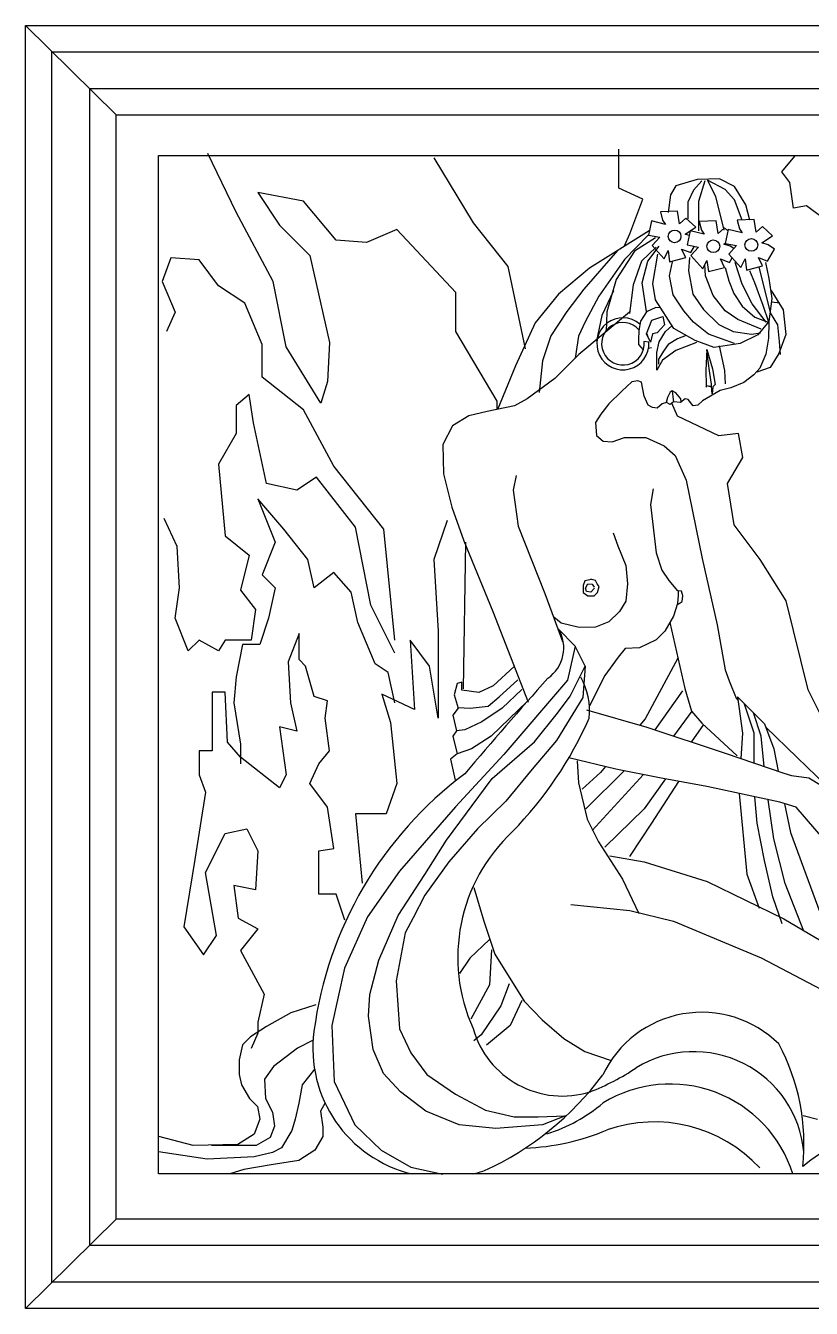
# Model space of a CAD drawing. Header units: millimetres. Extents: x 6388 to 59789, y -18725 to 8137.
# Drawn here: x 56760.1 to 57058.8, y 2606.7 to 3094.7 of the extents above; entities that cross this region are included whole.
import ezdxf

# ---------------------------------------------------------------- set-up
doc = ezdxf.new("R2010")
doc.units = ezdxf.units.MM

# ---------------------------------------------------------------- blocks, each defined once
blk = doc.blocks.new('A$C371A5906')
for p, q in [((933.26, 1171.04), (933.26, 1658.98)), ((933.26, 1658.98), (1533.26, 1658.98)), ((933.26, 1658.98), (967.67, 1625.03)), ((943.26, 1181.04), (943.26, 1648.98)), ((943.26, 1648.98), (1523.26, 1648.98)), ((957.67, 1194.95), (957.67, 1635.03)), ((957.67, 1635.03), (1509.2, 1635.03)), ((967.67, 1204.95), (967.67, 1625.03)), ((967.67, 1625.03), (1499.2, 1625.03)), ((1013.23, 1588.06), (1002.49, 1610.37)), ((1158.76, 1597.15), (1158.76, 1612.02)), ((983.75, 1222.17), (983.75, 1609.55)), ((983.75, 1609.55), (1481.7, 1609.55)), ((1088.48, 1608.72), (1103.36, 1583.93)), ((1220.75, 1603.34), (1225.71, 1609.28)), ((1188.53, 1600.47), (1180.49, 1598.06)), ((1197.09, 1600.74), (1188.53, 1600.47)), ((1202.72, 1597.79), (1197.09, 1600.74)), ((1223.73, 1599.38), (1220.75, 1603.34)), ((1167.86, 1593.02), (1158.76, 1597.15)), ((1180.49, 1598.06), (1178.35, 1594.58)), ((1187.15, 1596.43), (1185.01, 1591.88)), ((1190.37, 1599.91), (1187.15, 1596.43)), ((1191.44, 1599.91), (1189.03, 1592.15)), ((1199.2, 1596.7), (1192.51, 1600.18)), ((1192.51, 1600.18), (1195.45, 1594.02)), ((1202.68, 1592.69), (1199.2, 1596.7)), ((1207, 1590.84), (1202.72, 1597.79)), ((1225.21, 1589.49), (1223.73, 1599.38)), ((1038.87, 1592.19), (1021.5, 1595.5)), ((1021.5, 1595.5), (1029.77, 1583.1)), ((1051.27, 1577.32), (1038.87, 1592.19)), ((1162.9, 1579.8), (1167.86, 1593.02)), ((1178.35, 1594.58), (1177.55, 1587.89)), ((1185.01, 1591.88), (1185.01, 1585.46)), ((1189.03, 1592.15), (1189.03, 1584.93)), ((1195.45, 1594.02), (1198.67, 1581.18)), ((1205.63, 1584.93), (1202.68, 1592.69)), ((1208.61, 1584.95), (1207, 1590.84)), ((1027.29, 1561.62), (1013.23, 1588.06)), ((1181.03, 1588.43), (1174.6, 1588.16)), ((1174.6, 1588.16), (1175.41, 1584.95)), ((1181.83, 1583.61), (1181.03, 1588.43)), ((1230.16, 1590.48), (1225.21, 1589.49)), ((1236.1, 1586.03), (1230.16, 1590.48)), ((1029.77, 1583.1), (1041.35, 1571.54)), ((1074.42, 1581.45), (1062.85, 1576.49)), ((1096.75, 1557.49), (1074.42, 1581.45)), ((1103.36, 1583.93), (1116.59, 1567.4)), ((1170.32, 1580.94), (1147.56, 1566.76)), ((1171.12, 1584.68), (1170.05, 1579.33)), ((1176.48, 1583.35), (1171.12, 1584.68)), ((1175.41, 1584.95), (1176.48, 1583.35)), ((1184.24, 1585.75), (1181.83, 1583.61)), ((1183.97, 1579.6), (1187.99, 1582.28)), ((1187.99, 1582.28), (1184.24, 1585.75)), ((1185.85, 1580.94), (1184.78, 1575.59)), ((1191.2, 1579.6), (1185.85, 1580.94)), ((1189.03, 1584.93), (1189.03, 1580.92)), ((1195.75, 1584.68), (1189.33, 1584.42)), ((1189.33, 1584.42), (1190.13, 1581.21)), ((1190.13, 1581.21), (1191.2, 1579.6)), ((1196.56, 1579.87), (1195.75, 1584.68)), ((1198.97, 1582.01), (1196.56, 1579.87)), ((1200.19, 1580.88), (1198.97, 1582.01)), ((1200.31, 1581.47), (1199.23, 1576.12)), ((1205.66, 1580.14), (1200.31, 1581.47)), ((1210.21, 1585.22), (1203.79, 1584.95)), ((1203.79, 1584.95), (1204.59, 1581.74)), ((1204.59, 1581.74), (1205.66, 1580.14)), ((1211.01, 1580.4), (1210.21, 1585.22)), ((1213.42, 1582.54), (1211.01, 1580.4)), ((1217.17, 1579.07), (1213.42, 1582.54)), ((1062.85, 1576.49), (1051.27, 1577.32)), ((1160.8, 1575), (1162.9, 1579.8)), ((1169.9, 1579.27), (1160.93, 1570)), ((1172.73, 1578.26), (1164.7, 1573.18)), ((1170.05, 1579.33), (1174.34, 1578.53)), ((1174.34, 1578.53), (1171.39, 1575.32)), ((1185.48, 1579.1), (1183.97, 1579.6)), ((1198.7, 1575.85), (1199.26, 1576.22)), ((1199.23, 1576.12), (1203.52, 1575.32)), ((1213.16, 1576.39), (1217.17, 1579.07)), ((1215.57, 1575.59), (1213.16, 1576.39)), ((1041.35, 1571.54), (1048.79, 1538.48)), ((1158.3, 1573.4), (1145.47, 1558.72)), ((1164.7, 1573.18), (1157.74, 1562.48)), ((1173, 1574.78), (1167.38, 1569.43)), ((1169.78, 1569.43), (1174.07, 1575.05)), ((1171.39, 1575.32), (1175.94, 1570.24)), ((1171.66, 1560.87), (1173.53, 1572.11)), ((1175.94, 1570.24), (1177.55, 1573.45)), ((1177.55, 1573.45), (1178.08, 1569.17)), ((1182.64, 1573.98), (1186.12, 1572.64)), ((1184.24, 1570.77), (1182.64, 1573.98)), ((1184.78, 1575.59), (1189.06, 1574.78)), ((1186.12, 1572.64), (1187.54, 1575.07)), ((1189.06, 1574.78), (1186.12, 1571.57)), ((1186.12, 1571.57), (1190.67, 1566.49)), ((1201.11, 1575.05), (1198.7, 1575.85)), ((1203.52, 1575.32), (1200.57, 1572.11)), ((1200.57, 1572.11), (1205.12, 1567.03)), ((1202.45, 1574.16), (1201.11, 1575.05)), ((1215.3, 1569.43), (1217.98, 1573.98)), ((1217.98, 1573.98), (1215.57, 1575.59)), ((988.43, 1570.71), (985.12, 1561.62)), ((999.18, 1569.88), (988.43, 1570.71)), ((1006.62, 1559.97), (999.18, 1569.88)), ((1116.59, 1567.4), (1123.21, 1536)), ((1147.56, 1566.76), (1135.78, 1556.86)), ((1160.93, 1570), (1151.19, 1556.1)), ((1167.38, 1569.43), (1164.16, 1560.34)), ((1167.64, 1561.14), (1169.78, 1569.43)), ((1178.08, 1569.17), (1184.24, 1570.77)), ((1178.08, 1563.82), (1179.16, 1569.17)), ((1185.58, 1570.77), (1185.31, 1565.69)), ((1190.67, 1566.49), (1192.27, 1569.7)), ((1191.74, 1563.82), (1191.47, 1568.1)), ((1192.27, 1569.7), (1192.81, 1565.42)), ((1192.81, 1565.42), (1198.97, 1567.03)), ((1197.36, 1570.24), (1200.84, 1568.9)), ((1198.97, 1567.03), (1197.36, 1570.24)), ((1199.23, 1567.03), (1200.57, 1561.94)), ((1200.84, 1568.9), (1201.88, 1570.66)), ((1205.66, 1560.6), (1202.98, 1568.9)), ((1205.12, 1567.03), (1206.73, 1570.24)), ((1206.73, 1570.24), (1207.27, 1565.96)), ((1207.27, 1565.96), (1213.42, 1567.56)), ((1211.82, 1570.77), (1215.3, 1569.43)), ((1213.42, 1567.56), (1211.82, 1570.77)), ((1216.37, 1549.9), (1212.09, 1567.29)), ((1214.5, 1568.9), (1215.83, 1562.74)), ((985.12, 1561.62), (990.08, 1550.05)), ((1032.25, 1536.83), (1027.29, 1561.62)), ((1157.74, 1562.48), (1154.26, 1550.17)), ((1179.42, 1556.59), (1178.08, 1563.82)), ((1185.31, 1565.69), (1186.92, 1556.86)), ((1194.68, 1556.32), (1191.74, 1563.82)), ((1200.57, 1561.94), (1202.45, 1557.13)), ((1210.48, 1561.14), (1208.61, 1565.69)), ((1215.83, 1562.74), (1216.9, 1555.25)), ((1016.54, 1553.36), (1006.62, 1559.97)), ((1096.75, 1542.62), (1096.75, 1557.49)), ((1135.78, 1556.86), (1126.95, 1545.89)), ((1145.47, 1558.72), (1138.98, 1550.23)), ((1156.76, 1558.11), (1152.27, 1548.68)), ((1164.16, 1560.34), (1162.79, 1549.45)), ((1169.28, 1550.23), (1167.64, 1561.14)), ((1172.73, 1554.72), (1171.66, 1560.87)), ((1183.44, 1550.44), (1179.42, 1556.59)), ((1186.92, 1556.86), (1190.94, 1550.97)), ((1202.45, 1557.13), (1205.66, 1552.31)), ((1209.41, 1553.11), (1205.66, 1560.6)), ((1213.69, 1552.58), (1210.48, 1561.14)), ((1216.64, 1558.2), (1221.21, 1550.84)), ((1023.16, 1537.66), (1016.54, 1553.36)), ((1151.19, 1556.1), (1145.93, 1546.36)), ((1172.78, 1551.75), (1169.31, 1550.1)), ((1179.69, 1543.75), (1172.73, 1554.72)), ((1174.68, 1551.65), (1172.78, 1551.75)), ((1199.23, 1550.44), (1194.68, 1556.32)), ((1205.66, 1552.31), (1210.48, 1548.03)), ((1214.76, 1546.16), (1209.41, 1553.11)), ((1215.83, 1546.16), (1213.69, 1552.58)), ((1216.9, 1555.25), (1215.83, 1546.42)), ((1216.83, 1553.95), (1219.93, 1553.58)), ((990.08, 1550.05), (986.78, 1542.62)), ((1138.98, 1550.23), (1132.95, 1540.96)), ((1162.85, 1549.93), (1143.51, 1533.83)), ((1152.27, 1548.68), (1150.26, 1539.1)), ((1154.26, 1550.17), (1153.89, 1542.47)), ((1169.31, 1550.1), (1166.94, 1546.63)), ((1169.31, 1541.71), (1171.32, 1547)), ((1171.32, 1547), (1175.52, 1548.28)), ((1175.52, 1548.28), (1176.07, 1545.17)), ((1187.19, 1546.16), (1183.44, 1550.44)), ((1190.94, 1550.97), (1196.83, 1545.35)), ((1204.05, 1547.23), (1199.23, 1550.44)), ((1212.89, 1543.48), (1204.05, 1547.23)), ((1210.48, 1548.03), (1215.57, 1546.16)), ((1216.28, 1549.75), (1219.02, 1545.19)), ((1221.21, 1550.84), (1222.31, 1541.53)), ((1112.46, 1516.17), (1096.75, 1542.62)), ((1126.95, 1545.89), (1119.45, 1529.57)), ((1145.93, 1546.36), (1143.46, 1540.8)), ((1166.39, 1542.98), (1166.21, 1539.52)), ((1166.94, 1546.63), (1166.39, 1542.98)), ((1173.33, 1542.07), (1171.5, 1541.71)), ((1176.07, 1545.17), (1173.33, 1542.07)), ((1174.07, 1538.67), (1176.48, 1542.68)), ((1176.48, 1542.68), (1178.89, 1544.82)), ((1187.72, 1539.2), (1179.69, 1543.75)), ((1192.81, 1541.61), (1187.19, 1546.16)), ((1196.83, 1545.35), (1202.18, 1542.68)), ((1202.18, 1542.68), (1209.14, 1541.61)), ((1209.14, 1541.61), (1212.62, 1542.14)), ((1215.83, 1546.42), (1211.55, 1541.34)), ((1215.79, 1546.12), (1215.68, 1540.16)), ((1219.02, 1545.19), (1219.75, 1538.8)), ((1023.16, 1525.26), (1023.16, 1537.66)), ((1048.79, 1538.48), (1047.96, 1523.61)), ((1132.95, 1540.96), (1129.7, 1531.53)), ((1143.46, 1540.8), (1142.22, 1532.46)), ((1166.21, 1539.52), (1166.21, 1537.69)), ((1166.21, 1537.69), (1168.03, 1535.68)), ((1170.22, 1538.54), (1168.31, 1538.8)), ((1170.77, 1538.6), (1169.31, 1541.71)), ((1171.5, 1541.71), (1170.77, 1538.6)), ((1173.27, 1534.65), (1174.07, 1538.67)), ((1177.55, 1537.69), (1175.94, 1535.55)), ((1181.03, 1539.83), (1177.55, 1537.69)), ((1188.26, 1538.4), (1180.49, 1535.46)), ((1184.41, 1541.08), (1181.03, 1539.83)), ((1194.95, 1536.53), (1187.72, 1539.2)), ((1202.72, 1538.13), (1192.81, 1541.61)), ((1204.86, 1538.13), (1194.95, 1536.53)), ((1199.09, 1527.83), (1197.08, 1537.14)), ((1211.55, 1541.34), (1204.86, 1538.13)), ((1215.68, 1540.16), (1214.7, 1534.03)), ((1222.31, 1541.53), (1219.57, 1534.23)), ((1219.75, 1538.8), (1220.12, 1533.87)), ((1045.48, 1515.35), (1032.25, 1536.83)), ((1143.51, 1533.83), (1134.41, 1524.73)), ((1168.03, 1535.68), (1168.08, 1535.7)), ((1170.06, 1536.28), (1171.14, 1536.6)), ((1173.27, 1527.96), (1173.27, 1534.65)), ((1175.94, 1535.55), (1173.8, 1532.08)), ((1180.49, 1535.46), (1175.41, 1531.71)), ((1192.24, 1535.78), (1191.84, 1527.79)), ((1192.24, 1535.78), (1194.39, 1528.47)), ((1192.69, 1531.3), (1192.24, 1535.78)), ((1214.7, 1534.03), (1212.33, 1528.74)), ((1219.57, 1534.23), (1216.28, 1528.94)), ((1119.45, 1529.57), (1112.76, 1513.25)), ((1129.7, 1531.53), (1128.46, 1519.48)), ((1175.41, 1531.71), (1173.27, 1527.96)), ((1173.8, 1532.08), (1173.8, 1530.2)), ((1191.84, 1527.79), (1191.97, 1522.16)), ((1193.42, 1526.74), (1192.69, 1531.3)), ((1194.39, 1528.47), (1195.39, 1522.5)), ((1199.27, 1522.72), (1199.09, 1527.83)), ((1212.33, 1528.74), (1210.1, 1526.09)), ((1216.28, 1528.94), (1211.17, 1527.11)), ((1038.87, 1512.87), (1023.16, 1525.26)), ((1047.96, 1523.61), (1045.48, 1515.35)), ((1134.41, 1524.73), (1123.97, 1516.97)), ((1163.67, 1523.51), (1159.93, 1519.97)), ((1166.03, 1523.91), (1163.67, 1523.51)), ((1167.4, 1523.32), (1166.03, 1523.91)), ((1168.39, 1518.01), (1167.4, 1523.32)), ((1193.97, 1522.54), (1193.42, 1526.74)), ((1193.97, 1521.81), (1193.97, 1522.54)), ((1195.39, 1522.5), (1194.52, 1521.63)), ((1206.34, 1523.3), (1201.32, 1521.21)), ((1210.1, 1526.09), (1206.34, 1523.3)), ((1018.2, 1518.65), (1013.23, 1514.52)), ((1019.85, 1507.91), (1018.2, 1518.65)), ((1159.93, 1519.97), (1155.01, 1515.06)), ((1169.96, 1514.67), (1168.39, 1518.01)), ((1177.28, 1517.54), (1176.8, 1515.61)), ((1178.25, 1519.51), (1177.28, 1517.54)), ((1179.05, 1520.11), (1178.25, 1519.51)), ((1180.38, 1519.27), (1179.05, 1520.11)), ((1179.05, 1520.11), (1179.45, 1516.78)), ((1182.31, 1517.06), (1180.38, 1519.27)), ((1197.3, 1520.17), (1190.58, 1516.2)), ((1191.97, 1522.16), (1191.97, 1521.42)), ((1191.97, 1521.42), (1192.17, 1521.83)), ((1192.17, 1521.83), (1192.31, 1522.09)), ((1192.31, 1522.09), (1192.98, 1521.83)), ((1192.98, 1521.83), (1193.92, 1521.89)), ((1193.92, 1521.89), (1193.92, 1522.03)), ((1194.25, 1518.94), (1193.97, 1521.81)), ((1194.52, 1521.63), (1194.25, 1518.94)), ((1201.32, 1521.21), (1197.3, 1520.17)), ((1013.23, 1514.52), (1013.23, 1503.78)), ((1050.44, 1491.39), (1038.87, 1512.87)), ((1119.15, 1514.3), (1108.71, 1512.16)), ((1112.46, 1512.93), (1112.46, 1516.17)), ((1123.97, 1516.97), (1119.15, 1514.3)), ((1155.01, 1515.06), (1151.86, 1511.13)), ((1171.53, 1513.68), (1169.96, 1514.67)), ((1173.3, 1513.49), (1171.53, 1513.68)), ((1175.27, 1515.06), (1173.3, 1513.49)), ((1176.84, 1515.65), (1175.27, 1515.06)), ((1178.22, 1514.86), (1176.84, 1515.65)), ((1179.6, 1515.85), (1178.22, 1514.86)), ((1181.09, 1510.39), (1178.95, 1515.39)), ((1179.45, 1516.78), (1179.6, 1515.85)), ((1182.16, 1515.65), (1179.6, 1515.85)), ((1183.93, 1517.03), (1182.16, 1515.65)), ((1182.43, 1515.89), (1182.31, 1517.06)), ((1185.11, 1516.83), (1183.93, 1517.03)), ((1186.96, 1514.39), (1185.11, 1516.83)), ((1188.77, 1514.67), (1186.96, 1514.39)), ((1190.58, 1516.2), (1188.77, 1514.67)), ((1024.81, 1484.78), (1019.85, 1507.91)), ((1101.75, 1510.55), (1095.59, 1506.81)), ((1108.71, 1512.16), (1101.75, 1510.55)), ((1151.86, 1511.13), (1149.9, 1507.98)), ((1149.9, 1507.98), (1150.29, 1503.07)), ((1196.8, 1502.95), (1181.09, 1510.39)), ((1013.23, 1503.78), (1006.62, 1492.21)), ((1095.59, 1506.81), (1091.8, 1499.7)), ((1150.29, 1503.07), (1152.85, 1500.91)), ((1204.24, 1503.78), (1196.8, 1502.95)), ((1205.89, 1494.69), (1204.24, 1503.78)), ((1091.8, 1499.7), (1092.07, 1488.46)), ((1152.85, 1500.91), (1156.19, 1500.71)), ((1156.19, 1500.71), (1160.91, 1502.28)), ((1160.91, 1502.28), (1168.98, 1502.28)), ((1168.98, 1502.28), (1176.06, 1499.14)), ((1176.06, 1499.14), (1180.18, 1495.43)), ((1180.18, 1495.43), (1184.4, 1486.11)), ((1200.11, 1484.78), (1205.89, 1494.69)), ((1006.62, 1492.21), (1009.1, 1464.94)), ((1069.46, 1467.42), (1050.44, 1491.39)), ((1092.07, 1488.46), (1095.31, 1475.86)), ((1036.39, 1482.3), (1024.81, 1484.78)), ((1043.83, 1487.25), (1036.39, 1482.3)), ((1058.71, 1468.25), (1043.83, 1487.25)), ((1119.67, 1487.9), (1118.6, 1482.28)), ((1184.4, 1486.11), (1190.42, 1456.34)), ((1202.59, 1469.08), (1200.11, 1484.78)), ((1031.43, 1467.42), (1021.5, 1478.99)), ((1021.5, 1478.99), (1028.12, 1462.47)), ((1118.6, 1482.28), (1120.47, 1468.63)), ((1171.76, 1482.8), (1170.85, 1476.78)), ((1095.31, 1475.86), (1099.86, 1463.02)), ((1170.85, 1476.78), (1172.96, 1458.44)), ((990.91, 1460.81), (985.95, 1471.55)), ((1093.44, 1470.73), (1088.48, 1455.86)), ((1212.51, 1455.86), (1202.59, 1469.08)), ((1009.1, 1464.94), (1018.2, 1457.51)), ((1040.52, 1455.86), (1031.43, 1467.42)), ((1064.5, 1438.5), (1058.71, 1468.25)), ((1073.6, 1425.28), (1069.46, 1467.42)), ((1120.47, 1468.63), (1130.65, 1442.95)), ((1156.58, 1466.09), (1158.4, 1461.14)), ((991.74, 1445.11), (990.91, 1460.81)), ((1028.12, 1462.47), (1023.16, 1450.07)), ((1100.45, 1462.45), (1099.53, 1406.69)), ((1099.86, 1463.02), (1110.85, 1436.18)), ((1158.4, 1461.14), (1161.37, 1453.57)), ((1018.2, 1457.51), (1014.89, 1444.29)), ((1043, 1445.11), (1040.52, 1455.86)), ((1088.48, 1455.86), (1090.13, 1428.59)), ((1172.96, 1458.44), (1175.07, 1451.82)), ((1190.42, 1456.34), (1196.13, 1431.07)), ((1222.43, 1440.16), (1212.51, 1455.86)), ((1023.16, 1450.07), (1028.12, 1445.11)), ((1050.44, 1450.9), (1043, 1445.11)), ((1057.06, 1443.46), (1050.44, 1450.9)), ((1161.37, 1453.57), (1162.03, 1446.65)), ((1175.07, 1451.82), (1177.78, 1447.91)), ((990.08, 1433.55), (991.74, 1445.11)), ((1014.89, 1444.29), (1020.68, 1436.85)), ((1028.12, 1445.11), (1025.64, 1433.55)), ((1145.87, 1447.8), (1145.21, 1445.99)), ((1145.21, 1445.99), (1145.21, 1443.35)), ((1148.34, 1448.29), (1145.87, 1447.8)), ((1146.03, 1445), (1147.02, 1446.65)), ((1146.53, 1443.68), (1146.03, 1445)), ((1147.02, 1446.65), (1148.67, 1446.48)), ((1149.83, 1447.96), (1148.18, 1448.46)), ((1149.5, 1445), (1148.18, 1443.52)), ((1148.67, 1446.48), (1149.33, 1445.33)), ((1150.48, 1446.65), (1149.83, 1447.96)), ((1151.31, 1445.66), (1150.48, 1446.65)), ((1150.65, 1443.35), (1151.31, 1445.66)), ((1162.03, 1446.65), (1161.37, 1440.06)), ((1177.78, 1447.91), (1181.09, 1444.01)), ((1059.54, 1431.89), (1057.06, 1443.46)), ((1130.65, 1442.95), (1137.34, 1424.76)), ((1145.21, 1443.35), (1147.02, 1442.03)), ((1148.18, 1443.52), (1146.53, 1443.68)), ((1147.02, 1442.03), (1149.33, 1442.03)), ((1149.33, 1442.03), (1150.65, 1443.35)), ((1161.37, 1440.06), (1159.06, 1436.1)), ((1181.32, 1442.36), (1181.09, 1439.19)), ((1182.63, 1443.85), (1181.32, 1444.01)), ((1181.32, 1444.01), (1181.32, 1442.36)), ((1181.32, 1438.9), (1182.8, 1439.89)), ((1183.13, 1442.03), (1182.63, 1443.85)), ((1182.8, 1439.89), (1183.13, 1442.03)), ((1230.7, 1406.28), (1222.43, 1440.16)), ((1020.68, 1436.85), (1019.02, 1425.28)), ((1073.6, 1420.32), (1064.5, 1438.5)), ((1110.85, 1436.18), (1124.24, 1401.66)), ((1159.06, 1436.1), (1154.94, 1432.15)), ((1181.09, 1439.19), (1179.58, 1434.38)), ((995.04, 1421.15), (990.08, 1433.55)), ((1025.64, 1433.55), (1022.33, 1423.63)), ((1066.15, 1416.19), (1059.54, 1431.89)), ((1136.8, 1431.65), (1134, 1433.96)), ((1143.73, 1430.01), (1136.8, 1431.65)), ((1149.83, 1430.17), (1143.73, 1430.01)), ((1154.94, 1432.15), (1149.83, 1430.17)), ((1179.58, 1434.38), (1176.27, 1428.67)), ((1178.11, 1431.89), (1183.81, 1406.82)), ((1196.13, 1431.07), (1199.14, 1413.93)), ((999.18, 1425.28), (995.04, 1421.15)), ((1006.62, 1421.15), (999.18, 1425.28)), ((1009.1, 1425.28), (1006.62, 1421.15)), ((1019.02, 1425.28), (1009.1, 1425.28)), ((1037.21, 1427.76), (1033.08, 1417.02)), ((1037.21, 1417.85), (1037.21, 1427.76)), ((1086.83, 1415.37), (1079.38, 1425.28)), ((1079.38, 1425.28), (1081.04, 1398.84)), ((1090.13, 1428.59), (1090.13, 1395.54)), ((1135.73, 1429.57), (1142.16, 1422.88)), ((1172.96, 1425.36), (1166.64, 1422.35)), ((1176.27, 1428.67), (1172.96, 1425.36)), ((1015.72, 1423.63), (1013.23, 1411.24)), ((1022.33, 1423.63), (1015.72, 1423.63)), ((1142.16, 1422.88), (1139.21, 1410.04)), ((1145.91, 1415.39), (1142.16, 1422.88)), ((1161.22, 1422.05), (1158.52, 1418.74)), ((1166.64, 1422.35), (1161.22, 1422.05)), ((1033.08, 1417.02), (1033.91, 1401.32)), ((1039.69, 1415.37), (1037.21, 1417.85)), ((1043, 1403.8), (1039.69, 1415.37)), ((1071.11, 1412.89), (1066.15, 1416.19)), ((1090.13, 1395.54), (1086.83, 1415.37)), ((1118.97, 1415.15), (1110.97, 1407.83)), ((1140.24, 1403.97), (1145.91, 1415.39)), ((1145.91, 1415.39), (1145.1, 1403.35)), ((1158.52, 1418.74), (1153.4, 1411.83)), ((1181.18, 1418.4), (1168.76, 1395.35)), ((1013.23, 1411.24), (1012.41, 1401.32)), ((1073.6, 1401.32), (1071.11, 1412.89)), ((1153.4, 1411.83), (1147.57, 1400.18)), ((1199.14, 1413.93), (1200.65, 1409.72)), ((1009.1, 1405.45), (1004.14, 1405.45)), ((1004.14, 1405.45), (1004.14, 1383.14)), ((1009.93, 1386.45), (1009.1, 1405.45)), ((1097.25, 1408.75), (1096.1, 1404.41)), ((1099.08, 1409.2), (1097.25, 1408.75)), ((1099.08, 1406.23), (1099.08, 1409.2)), ((1105.48, 1405.32), (1099.08, 1406.23)), ((1110.97, 1407.83), (1105.48, 1405.32)), ((1113.26, 1403.72), (1120.34, 1410.12)), ((1121.95, 1406.46), (1114.4, 1399.38)), ((1139.21, 1410.04), (1114.99, 1381.78)), ((1182.96, 1405.99), (1172.45, 1391.08)), ((1183.81, 1406.82), (1186.38, 1398.27)), ((1200.65, 1409.72), (1203.36, 1403.11)), ((1245.58, 1376.53), (1230.7, 1406.28)), ((1012.41, 1401.32), (1014.89, 1385.62)), ((1033.91, 1401.32), (1036.39, 1390.58)), ((1047.96, 1402.15), (1043, 1403.8)), ((1047.14, 1395.54), (1047.96, 1402.15)), ((1081.04, 1398.84), (1068.63, 1404.63)), ((1068.63, 1404.63), (1071.94, 1393.88)), ((1096.1, 1404.41), (1097.7, 1399.38)), ((1109.14, 1400.06), (1113.26, 1403.72)), ((1124.08, 1402.06), (1110.28, 1388.64)), ((1145.1, 1403.35), (1135.01, 1387.01)), ((1135.45, 1397.45), (1140.24, 1403.97)), ((1203.36, 1403.11), (1204.03, 1402.45)), ((1203.86, 1403.63), (1214.12, 1393.38)), ((1203.86, 1403.63), (1205.83, 1389.84)), ((1210.17, 1389.84), (1206.6, 1400.89)), ((1048.79, 1383.14), (1047.14, 1395.54)), ((1097.7, 1399.38), (1095.65, 1396.64)), ((1095.65, 1396.64), (1097.02, 1390.69)), ((1097.7, 1399.61), (1102.28, 1399.38)), ((1102.28, 1399.38), (1109.14, 1400.06)), ((1114.4, 1399.38), (1106.62, 1394.12)), ((1126.74, 1386.57), (1135.45, 1397.45)), ((1146.49, 1398.73), (1169.36, 1392.11)), ((1186.46, 1398.18), (1179.5, 1388.74)), ((1186.38, 1398.27), (1190.37, 1393.71)), ((1212.93, 1388.65), (1209.98, 1397.52)), ((1036.39, 1390.58), (1029.77, 1392.23)), ((1029.77, 1392.23), (1032.25, 1374.05)), ((1071.94, 1393.88), (1074.42, 1370.75)), ((1097.02, 1390.69), (1095.65, 1388.64)), ((1100.22, 1391.15), (1097.02, 1390.69)), ((1106.62, 1394.12), (1100.22, 1391.15)), ((1168.76, 1395.35), (1166.71, 1392.88)), ((1169.36, 1392.11), (1199.16, 1382.19)), ((1190.95, 1393.17), (1186.32, 1386.46)), ((1190.37, 1393.71), (1203.77, 1381.18)), ((1214.12, 1393.38), (1217.67, 1383.92)), ((1214.56, 1392.2), (1226.53, 1380.55)), ((1014.89, 1380.66), (1009.93, 1386.45)), ((1095.65, 1388.64), (1097.25, 1382.01)), ((1110.28, 1388.64), (1102.74, 1383.84)), ((1110.63, 1372.65), (1126.74, 1386.57)), ((1135.01, 1387.01), (1125.87, 1376.13)), ((1205.83, 1389.84), (1205.08, 1380.19)), ((1210.17, 1378.47), (1210.17, 1389.84)), ((1214.06, 1377.16), (1212.93, 1388.65)), ((1004.14, 1383.14), (999.18, 1383.14)), ((999.18, 1383.14), (999.18, 1374.05)), ((1014.89, 1385.62), (1014.89, 1378.18)), ((1044.66, 1378.18), (1048.79, 1383.14)), ((1097.25, 1382.01), (1094.73, 1379.95)), ((1114.99, 1381.78), (1096.7, 1361.77)), ((1102.74, 1383.84), (1097.25, 1382.01)), ((1199.16, 1382.19), (1221.43, 1374.67)), ((1217.67, 1383.92), (1219.36, 1375.37)), ((1029.77, 1369.1), (1014.89, 1380.66)), ((1041.35, 1370.75), (1044.66, 1378.18)), ((1094.73, 1379.95), (1096.56, 1371.95)), ((1125.87, 1376.13), (1115.86, 1363.95)), ((1157.63, 1376.17), (1139.76, 1380.46)), ((1142.95, 1379.33), (1143.47, 1370.91)), ((1153.67, 1377.12), (1151.8, 1374.86)), ((1174.18, 1372.87), (1157.63, 1376.17)), ((1226.53, 1380.55), (1241.27, 1366.42)), ((999.18, 1374.05), (1001.66, 1367.44)), ((1032.25, 1374.05), (1029.77, 1369.1)), ((1093.22, 1349.16), (1110.63, 1372.65)), ((1151.8, 1374.86), (1144.84, 1368.56)), ((1160.77, 1375.54), (1146.28, 1361.07)), ((1168.19, 1374.06), (1148.65, 1352.79)), ((1176.53, 1372.43), (1168.37, 1361.07)), ((1181.5, 1371.52), (1171.13, 1355.55)), ((1192.24, 1369.56), (1174.18, 1372.87)), ((1221.43, 1374.67), (1224.44, 1373.79)), ((1224.44, 1373.79), (1231.01, 1372.83)), ((1231.01, 1372.83), (1235.85, 1369.93)), ((1001.66, 1367.44), (997.52, 1341.83)), ((1047.96, 1361.66), (1041.35, 1370.75)), ((1074.42, 1370.75), (1070.29, 1359.18)), ((1143.47, 1370.91), (1146.75, 1357.11)), ((1219.92, 1363.54), (1192.24, 1369.56)), ((1204.53, 1366.89), (1207.41, 1336.24)), ((1050.44, 1345.96), (1047.96, 1361.66)), ((1096.7, 1361.77), (1075.37, 1337.41)), ((1115.86, 1363.95), (1104.97, 1353.51)), ((1211.36, 1355.55), (1210.47, 1365.6)), ((1217.67, 1349.64), (1215.5, 1364.5)), ((1226.24, 1361.74), (1219.92, 1363.54)), ((1221.8, 1363.01), (1223.98, 1352)), ((1240.39, 1345.2), (1226.24, 1361.74)), ((1070.29, 1359.18), (1058.71, 1359.18)), ((1058.71, 1359.18), (1061.19, 1332.74)), ((1146.75, 1357.11), (1151.02, 1348.57)), ((1168.37, 1361.07), (1153.38, 1346.48)), ((1001.66, 1336.87), (1009.1, 1351.74)), ((1009.1, 1351.74), (1017.37, 1353.4)), ((1017.37, 1353.4), (1021.5, 1345.13)), ((1104.97, 1353.51), (1094.09, 1340.89)), ((1171.13, 1355.55), (1162.85, 1342.94)), ((1214.12, 1341.36), (1211.36, 1355.55)), ((1223.98, 1352), (1240.15, 1308.25)), ((1084.95, 1336.1), (1093.22, 1349.16)), ((1151.02, 1348.57), (1160.15, 1334.32)), ((1222, 1332.69), (1217.67, 1349.64)), ((997.52, 1341.83), (993.39, 1316.21)), ((1021.5, 1345.13), (1020.68, 1330.26)), ((1044.66, 1345.13), (1050.44, 1345.96)), ((1044.66, 1328.61), (1044.66, 1345.13)), ((1155.3, 1343.15), (1168.41, 1340.88)), ((1075.37, 1337.41), (1063.18, 1320.01)), ((1094.09, 1340.89), (1084.95, 1328.27)), ((1168.41, 1340.88), (1192.36, 1333.47)), ((1217.27, 1327.57), (1214.12, 1341.36)), ((1005.79, 1312.91), (1001.66, 1336.87)), ((1074.93, 1320.44), (1084.95, 1336.1)), ((1160.15, 1334.32), (1166.42, 1321.22)), ((1192.36, 1333.47), (1221.44, 1319.22)), ((1207.41, 1336.24), (1212.14, 1323.23)), ((1229.1, 1314.56), (1222, 1332.69)), ((1020.68, 1330.26), (1012.41, 1331.91)), ((1012.41, 1331.91), (1014.06, 1319.52)), ((1051.27, 1328.61), (1044.66, 1328.61)), ((1054.58, 1318.69), (1051.27, 1328.61)), ((1084.95, 1328.27), (1080.59, 1319.57)), ((1103.7, 1331.19), (1107.4, 1318.37)), ((1220.82, 1317.32), (1217.27, 1327.57)), ((1140.47, 1324.64), (1163, 1322.36)), ((1163, 1322.36), (1179.53, 1318.37)), ((1014.06, 1319.52), (1021.5, 1315.39)), ((1063.18, 1320.01), (1054.47, 1300.43)), ((1067.53, 1303.47), (1074.93, 1320.44)), ((1080.59, 1319.57), (1077.55, 1313.92)), ((1107.4, 1318.37), (1111.68, 1305.83)), ((1179.53, 1318.37), (1212.89, 1304.41)), ((1221.44, 1319.22), (1251.95, 1301.28)), ((993.39, 1316.21), (1000.83, 1305.47)), ((1000.83, 1305.47), (1005.79, 1312.91)), ((1021.5, 1315.39), (1014.89, 1307.12)), ((1077.55, 1313.92), (1074.06, 1295.64)), ((1109.6, 1311.41), (1102.11, 1304.31)), ((1014.89, 1307.12), (1023.98, 1290.6)), ((1064.05, 1290.42), (1067.53, 1303.47)), ((1102.11, 1304.31), (1098.17, 1298.4)), ((1110.39, 1307.47), (1109.6, 1294.07)), ((1111.68, 1305.83), (1122.8, 1287.89)), ((1212.89, 1304.41), (1238.26, 1291.02)), ((1054.47, 1300.43), (1049.68, 1278.68)), ((1074.06, 1295.64), (1075.37, 1277.37)), ((1109.6, 1294.07), (1102.5, 1281.06)), ((1117.1, 1294.46), (1113.94, 1286.18)), ((1023.98, 1290.6), (1021.5, 1279.86)), ((1063.62, 1282.16), (1064.05, 1290.42)), ((1121.83, 1288.15), (1117.49, 1278.7)), ((1034.01, 1283.46), (1024.87, 1278.24)), ((1043.59, 1286.51), (1034.01, 1283.46)), ((1113.94, 1286.18), (1106.45, 1275.15)), ((1122.8, 1287.89), (1129.64, 1280.76)), ((1021.5, 1279.86), (1021.5, 1275.73)), ((1049.68, 1278.68), (1050.55, 1257.36)), ((1065.36, 1269.54), (1063.62, 1282.16)), ((1117.49, 1278.7), (1108.42, 1271.21)), ((1129.64, 1280.76), (1137.91, 1273.64)), ((1018.77, 1274.32), (1015.73, 1271.28)), ((1024.87, 1278.24), (1018.77, 1274.32)), ((1021.5, 1275.73), (1019.02, 1269.94)), ((1075.37, 1277.37), (1079.72, 1268.23)), ((1106.45, 1275.15), (1103.69, 1272.78)), ((1137.91, 1273.64), (1145.89, 1268.8)), ((1015.73, 1271.28), (1014.42, 1265.62)), ((1036.62, 1269.97), (1027.48, 1263.01)), ((1042.54, 1273.11), (1036.62, 1269.97)), ((1069.28, 1260.4), (1065.36, 1269.54)), ((1145.89, 1268.8), (1155.87, 1265.38)), ((1014.42, 1265.62), (1014.42, 1259.97)), ((1079.72, 1268.23), (1085.82, 1259.97)), ((1014.42, 1259.97), (1015.29, 1256.05)), ((1027.48, 1263.01), (1024, 1258.23)), ((1043.15, 1262.14), (1038.36, 1256.05)), ((1075.81, 1253.44), (1069.28, 1260.4)), ((1085.82, 1259.97), (1096.7, 1252.57)), ((1015.29, 1256.05), (1018.34, 1250.83)), ((1024, 1258.23), (1024.43, 1250.83)), ((1038.36, 1256.05), (1037.06, 1249.09)), ((1050.55, 1257.36), (1058.39, 1240.83)), ((1018.34, 1250.83), (1021.38, 1247.79)), ((1024.43, 1250.83), (1027.04, 1245.61)), ((1047.07, 1249.23), (1045.33, 1246.05)), ((1085.38, 1246.05), (1075.81, 1253.44)), ((1096.7, 1252.57), (1108.02, 1246.48)), ((1021.38, 1247.79), (1022.26, 1243)), ((1027.04, 1245.61), (1027.92, 1240.39)), ((1037.06, 1249.09), (1035.75, 1243)), ((1045.33, 1246.05), (1046.2, 1239.96)), ((1098.01, 1240.83), (1085.38, 1246.05)), ((1108.02, 1246.48), (1118.91, 1243.87)), ((1128.05, 1243.87), (1138.5, 1244.31)), ((1138.5, 1244.31), (1129.79, 1240.83)), ((1234.27, 1242.87), (1228.85, 1244.3)), ((1022.26, 1243), (1020.08, 1237.34)), ((1027.92, 1240.39), (1026.17, 1236.04)), ((1035.75, 1243), (1034.45, 1238.65)), ((1046.2, 1239.96), (1046.2, 1236.47)), ((1058.39, 1240.83), (1068.4, 1231.25)), ((1111.94, 1239.52), (1098.01, 1240.83)), ((1129.79, 1240.83), (1111.94, 1239.52)), ((1118.91, 1243.87), (1128.05, 1243.87)), ((997, 1232.99), (983.94, 1236.47)), ((1020.08, 1237.34), (1013.98, 1233.43)), ((1026.17, 1236.04), (1020.95, 1232.99)), ((1034.45, 1238.65), (1030.53, 1232.12)), ((1046.2, 1236.47), (1043.15, 1231.25)), ((1002.23, 1227.77), (983.75, 1230.58)), ((1013.98, 1233.43), (997, 1232.99)), ((1020.95, 1232.99), (1003.97, 1232.99)), ((1027.04, 1230.38), (1020.08, 1228.64)), ((1030.53, 1232.12), (1027.04, 1230.38)), ((1043.15, 1231.25), (1037.06, 1227.34)), ((1068.4, 1231.25), (1079.72, 1224.73)), ((1020.08, 1228.64), (1002.23, 1227.77)), ((1026.61, 1225.6), (1016.16, 1223.86)), ((1037.06, 1227.34), (1026.61, 1225.6)), ((1079.72, 1224.73), (1091.91, 1222.12)), ((1481.7, 1222.17), (983.75, 1222.17)), ((1016.16, 1223.86), (1010.88, 1222.17)), ((933.26, 1171.04), (967.67, 1204.95)), ((1499.2, 1204.95), (967.67, 1204.95)), ((1509.2, 1194.95), (957.67, 1194.95)), ((1523.26, 1181.04), (943.26, 1181.04)), ((1533.26, 1171.04), (933.26, 1171.04))]:
    blk.add_line(p, q)
for centre in [(1179.96, 1578.8), (1194.68, 1575.05), (1209.14, 1575.59)]:
    blk.add_circle(centre, 2.42)
for centre, radius, start, end in [((1160.31, 1537.97), 9.89, 49.2991, 3.3396), ((1160.31, 1537.97), 8.09, 40.8641, 5.8515), ((1160.31, 1537.97), 9.89, 14.9678, 23.4407), ((1123.9, 1422.23), 13.93, 304.2992, 31.8201), ((2652.76, 58.2), 2035.39, 138.35556, 139.71201), ((1121.19, 1398.24), 26.46, 354.2706, 29.124), ((1012.97, 1454.97), 147.06, 315.7787, 336.189), ((1187.43, 1257.56), 145.79, 126.7708, 172.5648), ((1162.99, 1304.51), 65.46, 132.9843, 204.3805), ((1190.26, 1242.03), 41.63, 45.2672, 154.6828), ((1091.7, 1270.04), 49.25, 172.5607, 256.4298), ((1137.33, 1287.11), 35.29, 195.8223, 287.2809), ((1187.24, 1226.64), 42.05, 5.3206, 121.3072), ((1149.27, 1233.7), 79.86, 353.7882, 28.3397), ((1059.54, 1328.92), 115.93, 294.5228, 323.4202), ((1114.66, 1338.53), 91.35, 291.2792, 303.7378), ((1178.25, 1207.42), 48.94, 17.5187, 121.3291), ((1113.14, 1295.69), 61.09, 287.4221, 310.4794), ((1284.18, 1155.83), 88.73, 49.6419, 128.73), ((1172.28, 1187.47), 54.5, 42.7114, 109.2349), ((1119.85, 1320.48), 88.54, 272.1321, 292.9187), ((1091.7, 1270.04), 49.25, 283.5702, 288.8996)]:
    blk.add_arc(centre, radius, start, end)

msp = doc.modelspace()

# ---------------------------------------------------------------- block references
msp.add_blockref('A$C371A5906', (55826.85, 1435.67))

doc.saveas('drawing.dxf')
